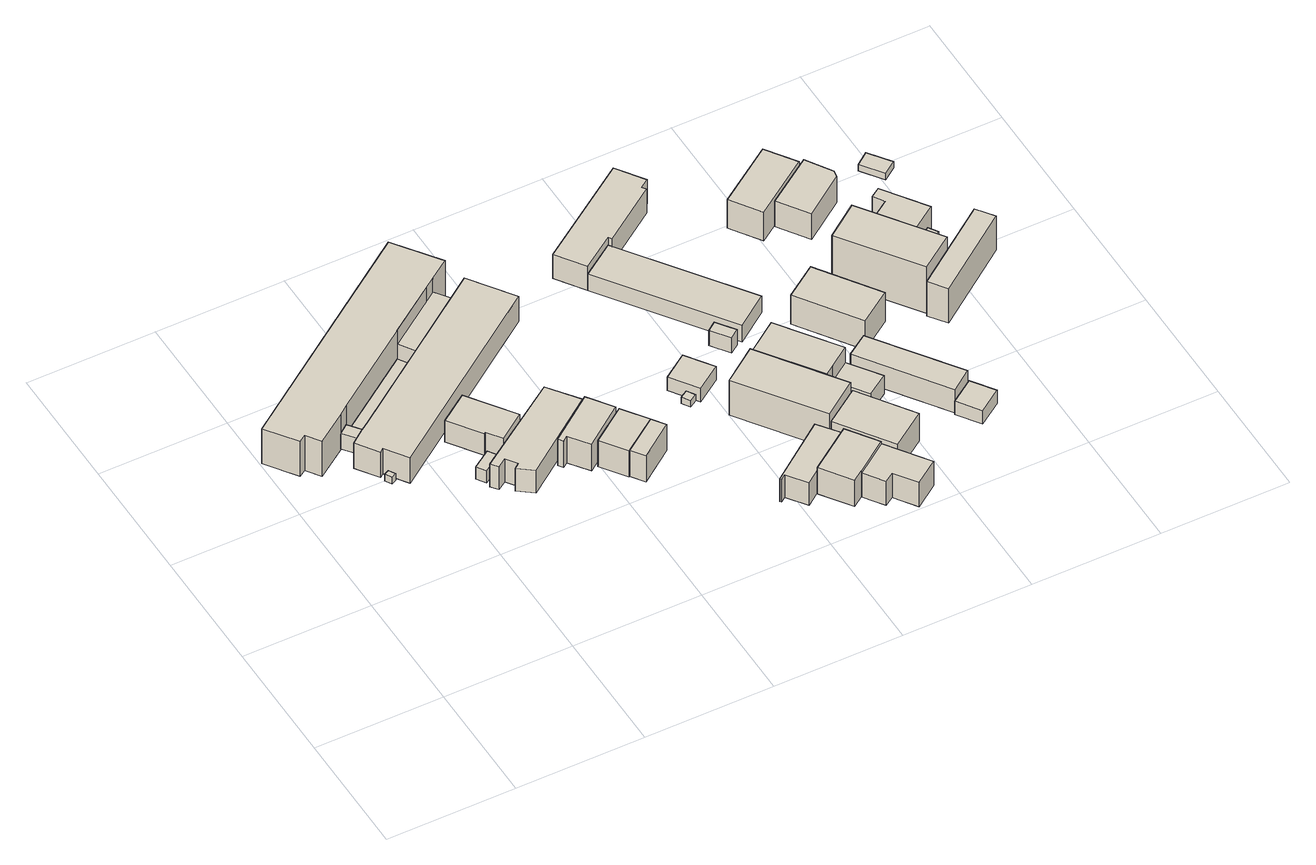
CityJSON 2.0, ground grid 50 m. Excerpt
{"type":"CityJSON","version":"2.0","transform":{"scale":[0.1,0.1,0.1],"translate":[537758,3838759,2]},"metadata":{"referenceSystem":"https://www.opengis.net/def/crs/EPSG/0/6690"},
"CityObjects":{
"building1":{"type":"Building","attributes":{"class":"3001","measuredHeight":3.3,"BuildingDetailAttribute.specifiedBuildingCoverageRate":0.6,"BuildingDetailAttribute.surveyYear":2017,"BuildingHighTideRiskAttribute.description":"1","BuildingHighTideRiskAttribute.rank":"2","BuildingHighTideRiskAttribute.depth":2.79,"BuildingIDAttribute.prefecture":"27","BuildingIDAttribute.city":"27113"},"geometry":[{"type":"Solid","lod":"1","boundaries":[[[[0,1,2,3]],[[2,4,5,3]],[[1,6,4,2]],[[0,7,6,1]],[[3,5,7,0]],[[4,6,7,5]]]]}]},
"building2":{"type":"Building","attributes":{"計測周辺長":24.72,"1/2500図郭":34,"区名":"西淀川区","町丁目名称":"中島２丁目","街区番号":12,"class":"3003","usage":"441","measuredHeight":7.4,"storeysAboveGround":2,"BuildingDetailAttribute.buildingRoofEdgeArea":35.88,"BuildingDetailAttribute.buildingStructureType":"610","BuildingDetailAttribute.buildingStructureOrgType":"2","BuildingDetailAttribute.detailedUsage":"1510","BuildingDetailAttribute.specifiedBuildingCoverageRate":0.6,"BuildingDetailAttribute.surveyYear":2017,"BuildingHighTideRiskAttribute.description":"1","BuildingHighTideRiskAttribute.rank":"2","BuildingHighTideRiskAttribute.depth":2.32,"BuildingIDAttribute.prefecture":"27","BuildingIDAttribute.city":"27113"},"geometry":[{"type":"Solid","lod":"1","boundaries":[[[[8,9,10,11]],[[10,12,13,11]],[[9,14,12,10]],[[8,15,14,9]],[[11,13,15,8]],[[12,14,15,13]]]]}]},
"building3":{"type":"Building","attributes":{"class":"3002","BuildingDetailAttribute.specifiedBuildingCoverageRate":0.6,"BuildingDetailAttribute.surveyYear":2017,"BuildingHighTideRiskAttribute.description":"1","BuildingHighTideRiskAttribute.rank":"2","BuildingHighTideRiskAttribute.depth":2.3,"BuildingIDAttribute.prefecture":"27","BuildingIDAttribute.city":"27113"},"geometry":[{"type":"Solid","lod":"1","boundaries":[[[[9,8,16,17]],[[16,18,19,17]],[[8,20,18,16]],[[9,21,20,8]],[[17,19,21,9]],[[18,20,21,19]]]]}]},
"building4":{"type":"Building","attributes":{"計測周辺長":25.68,"1/2500図郭":34,"区名":"西淀川区","町丁目名称":"中島２丁目","街区番号":12,"class":"3001","usage":"441","measuredHeight":5.8,"storeysAboveGround":2,"BuildingDetailAttribute.buildingRoofEdgeArea":36.21,"BuildingDetailAttribute.buildingStructureType":"610","BuildingDetailAttribute.buildingStructureOrgType":"2","BuildingDetailAttribute.detailedUsage":"1520","BuildingDetailAttribute.specifiedBuildingCoverageRate":0.6,"BuildingDetailAttribute.surveyYear":2017,"BuildingHighTideRiskAttribute.description":"1","BuildingHighTideRiskAttribute.rank":"2","BuildingHighTideRiskAttribute.depth":2.45,"BuildingIDAttribute.prefecture":"27","BuildingIDAttribute.city":"27113"},"geometry":[{"type":"Solid","lod":"1","boundaries":[[[[22,23,24,25]],[[24,26,27,25]],[[23,28,26,24]],[[22,29,28,23]],[[25,27,29,22]],[[26,28,29,27]]]]}]},
"building5":{"type":"Building","attributes":{"計測周辺長":240.43,"1/2500図郭":34,"区名":"西淀川区","町丁目名称":"中島２丁目","街区番号":12,"class":"3002","usage":"441","measuredHeight":16.6,"storeysAboveGround":4,"BuildingDetailAttribute.buildingRoofEdgeArea":2072.44,"BuildingDetailAttribute.buildingStructureType":"610","BuildingDetailAttribute.buildingStructureOrgType":"2","BuildingDetailAttribute.detailedUsage":"1510","BuildingDetailAttribute.specifiedBuildingCoverageRate":0.6,"BuildingDetailAttribute.surveyYear":2017,"BuildingHighTideRiskAttribute.description":"1","BuildingHighTideRiskAttribute.rank":"2","BuildingHighTideRiskAttribute.depth":2.39,"BuildingIDAttribute.prefecture":"27","BuildingIDAttribute.city":"27113"},"geometry":[{"type":"Solid","lod":"1","boundaries":[[[[30,31,32,33,34,35,36,37,38,39,40]],[[39,41,42,40]],[[38,43,41,39]],[[37,44,43,38]],[[36,45,44,37]],[[35,46,45,36]],[[34,47,46,35]],[[33,48,47,34]],[[32,49,48,33]],[[31,50,49,32]],[[30,51,50,31]],[[40,42,51,30]],[[41,43,44,45,46,47,48,49,50,51,42]]]]}]},
"building6":{"type":"Building","attributes":{"計測周辺長":70.31,"1/2500図郭":34,"区名":"西淀川区","町丁目名称":"中島２丁目","街区番号":12,"class":"3001","usage":"441","measuredHeight":10.2,"storeysAboveGround":1,"BuildingDetailAttribute.buildingRoofEdgeArea":286.95,"BuildingDetailAttribute.buildingStructureType":"610","BuildingDetailAttribute.buildingStructureOrgType":"2","BuildingDetailAttribute.detailedUsage":"1520","BuildingDetailAttribute.specifiedBuildingCoverageRate":0.6,"BuildingDetailAttribute.surveyYear":2017,"BuildingHighTideRiskAttribute.description":"1","BuildingHighTideRiskAttribute.rank":"2","BuildingHighTideRiskAttribute.depth":2.31,"BuildingIDAttribute.prefecture":"27","BuildingIDAttribute.city":"27113"},"geometry":[{"type":"Solid","lod":"1","boundaries":[[[[52,53,54,55,56,57]],[[56,58,59,57]],[[55,60,58,56]],[[54,61,60,55]],[[53,62,61,54]],[[52,63,62,53]],[[57,59,63,52]],[[58,60,61,62,63,59]]]]}]},
"building7":{"type":"Building","attributes":{"計測周辺長":215.91,"1/2500図郭":34,"区名":"西淀川区","町丁目名称":"中島２丁目","街区番号":12,"class":"3001","usage":"441","measuredHeight":12,"storeysAboveGround":1,"BuildingDetailAttribute.buildingRoofEdgeArea":1760.59,"BuildingDetailAttribute.buildingStructureType":"610","BuildingDetailAttribute.buildingStructureOrgType":"2","BuildingDetailAttribute.detailedUsage":"1510","BuildingDetailAttribute.specifiedBuildingCoverageRate":0.6,"BuildingDetailAttribute.surveyYear":2017,"BuildingHighTideRiskAttribute.description":"1","BuildingHighTideRiskAttribute.rank":"2","BuildingHighTideRiskAttribute.depth":2.34,"BuildingIDAttribute.prefecture":"27","BuildingIDAttribute.city":"27113"},"geometry":[{"type":"Solid","lod":"1","boundaries":[[[[64,65,66,67,68,69,70,71,72]],[[71,73,74,72]],[[70,75,73,71]],[[69,76,75,70]],[[68,77,76,69]],[[67,78,77,68]],[[66,79,78,67]],[[65,80,79,66]],[[64,81,80,65]],[[72,74,81,64]],[[73,75,76,77,78,79,80,81,74]]]]}]},
"building8":{"type":"Building","attributes":{"計測周辺長":115.63,"1/2500図郭":34,"区名":"西淀川区","町丁目名称":"中島２丁目","街区番号":12,"class":"3001","usage":"441","measuredHeight":10.9,"storeysAboveGround":2,"BuildingDetailAttribute.buildingRoofEdgeArea":576.31,"BuildingDetailAttribute.buildingStructureType":"610","BuildingDetailAttribute.buildingStructureOrgType":"2","BuildingDetailAttribute.detailedUsage":"1520","BuildingDetailAttribute.specifiedBuildingCoverageRate":0.6,"BuildingDetailAttribute.surveyYear":2017,"BuildingHighTideRiskAttribute.description":"1","BuildingHighTideRiskAttribute.rank":"2","BuildingHighTideRiskAttribute.depth":2.63,"BuildingIDAttribute.prefecture":"27","BuildingIDAttribute.city":"27113"},"geometry":[{"type":"Solid","lod":"1","boundaries":[[[[82,83,84,85,86,87,88,89]],[[88,90,91,89]],[[87,92,90,88]],[[86,93,92,87]],[[85,94,93,86]],[[84,95,94,85]],[[83,96,95,84]],[[82,97,96,83]],[[89,91,97,82]],[[90,92,93,94,95,96,97,91]]]]}]},
"building9":{"type":"Building","attributes":{"計測周辺長":240.43,"1/2500図郭":34,"区名":"西淀川区","町丁目名称":"中島２丁目","街区番号":12,"class":"3003","usage":"441","measuredHeight":16.1,"storeysAboveGround":4,"BuildingDetailAttribute.buildingRoofEdgeArea":2072.44,"BuildingDetailAttribute.buildingStructureType":"610","BuildingDetailAttribute.buildingStructureOrgType":"2","BuildingDetailAttribute.detailedUsage":"1510","BuildingDetailAttribute.specifiedBuildingCoverageRate":0.6,"BuildingDetailAttribute.surveyYear":2017,"BuildingHighTideRiskAttribute.description":"1","BuildingHighTideRiskAttribute.rank":"2","BuildingHighTideRiskAttribute.depth":2.3,"BuildingIDAttribute.prefecture":"27","BuildingIDAttribute.city":"27113"},"geometry":[{"type":"Solid","lod":"1","boundaries":[[[[98,99,100]],[[99,51,42,100]],[[98,50,51,99]],[[100,42,50,98]],[[51,50,42]]]]}]},
"building10":{"type":"Building","attributes":{"class":"3003","measuredHeight":9.9,"BuildingDetailAttribute.specifiedBuildingCoverageRate":0.6,"BuildingDetailAttribute.surveyYear":2017,"BuildingHighTideRiskAttribute.description":"1","BuildingHighTideRiskAttribute.rank":"2","BuildingHighTideRiskAttribute.depth":2.32,"BuildingIDAttribute.prefecture":"27","BuildingIDAttribute.city":"27113"},"geometry":[{"type":"Solid","lod":"1","boundaries":[[[[101,102,98,100]],[[98,103,104,100]],[[102,105,103,98]],[[101,106,105,102]],[[100,104,106,101]],[[103,105,106,104]]]]}]},
"building11":{"type":"Building","attributes":{"計測周辺長":67.72,"1/2500図郭":34,"区名":"西淀川区","町丁目名称":"中島２丁目","街区番号":12,"class":"3002","usage":"441","measuredHeight":12.7,"storeysAboveGround":2,"BuildingDetailAttribute.buildingRoofEdgeArea":235.81,"BuildingDetailAttribute.buildingStructureType":"610","BuildingDetailAttribute.buildingStructureOrgType":"2","BuildingDetailAttribute.detailedUsage":"1424","BuildingDetailAttribute.specifiedBuildingCoverageRate":0.6,"BuildingDetailAttribute.surveyYear":2017,"BuildingHighTideRiskAttribute.description":"1","BuildingHighTideRiskAttribute.rank":"2","BuildingHighTideRiskAttribute.depth":2.65,"BuildingIDAttribute.prefecture":"27","BuildingIDAttribute.city":"27113"},"geometry":[{"type":"Solid","lod":"1","boundaries":[[[[107,108,109,110,111,112]],[[111,113,114,112]],[[110,115,113,111]],[[109,116,115,110]],[[108,117,116,109]],[[107,118,117,108]],[[112,114,118,107]],[[113,115,116,117,118,114]]]]}]},
"building12":{"type":"Building","attributes":{"計測周辺長":57.27,"1/2500図郭":34,"区名":"西淀川区","町丁目名称":"中島２丁目","街区番号":12,"class":"3001","usage":"441","measuredHeight":12.5,"storeysAboveGround":1,"BuildingDetailAttribute.buildingRoofEdgeArea":198.21,"BuildingDetailAttribute.buildingStructureType":"610","BuildingDetailAttribute.buildingStructureOrgType":"2","BuildingDetailAttribute.detailedUsage":"1424","BuildingDetailAttribute.specifiedBuildingCoverageRate":0.6,"BuildingDetailAttribute.surveyYear":2017,"BuildingHighTideRiskAttribute.description":"1","BuildingHighTideRiskAttribute.rank":"2","BuildingHighTideRiskAttribute.depth":2.81,"BuildingIDAttribute.prefecture":"27","BuildingIDAttribute.city":"27113"},"geometry":[{"type":"Solid","lod":"1","boundaries":[[[[119,120,121,122,123]],[[122,124,125,123]],[[121,126,124,122]],[[120,127,126,121]],[[119,128,127,120]],[[123,125,128,119]],[[124,126,127,128,125]]]]}]},
"building13":{"type":"Building","attributes":{"計測周辺長":45.15,"1/2500図郭":34,"区名":"西淀川区","町丁目名称":"中島２丁目","街区番号":12,"class":"3003","usage":"441","measuredHeight":12.5,"storeysAboveGround":1,"BuildingDetailAttribute.buildingRoofEdgeArea":99.83,"BuildingDetailAttribute.buildingStructureType":"610","BuildingDetailAttribute.buildingStructureOrgType":"2","BuildingDetailAttribute.detailedUsage":"1424","BuildingDetailAttribute.specifiedBuildingCoverageRate":0.6,"BuildingDetailAttribute.surveyYear":2017,"BuildingHighTideRiskAttribute.description":"1","BuildingHighTideRiskAttribute.rank":"2","BuildingHighTideRiskAttribute.depth":2.76,"BuildingIDAttribute.prefecture":"27","BuildingIDAttribute.city":"27113"},"geometry":[{"type":"Solid","lod":"1","boundaries":[[[[129,130,131,132]],[[131,133,134,132]],[[130,135,133,131]],[[129,136,135,130]],[[132,134,136,129]],[[133,135,136,134]]]]}]},
"building14":{"type":"Building","attributes":{"計測周辺長":14.5,"1/2500図郭":34,"区名":"西淀川区","町丁目名称":"中島２丁目","街区番号":12,"class":"3001","usage":"454","storeysAboveGround":1,"BuildingDetailAttribute.buildingRoofEdgeArea":13.13,"BuildingDetailAttribute.buildingStructureType":"610","BuildingDetailAttribute.buildingStructureOrgType":"2","BuildingDetailAttribute.detailedUsage":"1930","BuildingDetailAttribute.specifiedBuildingCoverageRate":0.6,"BuildingDetailAttribute.surveyYear":2017,"BuildingHighTideRiskAttribute.description":"1","BuildingHighTideRiskAttribute.rank":"2","BuildingHighTideRiskAttribute.depth":2.47,"BuildingIDAttribute.prefecture":"27","BuildingIDAttribute.city":"27113"},"geometry":[{"type":"Solid","lod":"1","boundaries":[[[[137,138,139,140]],[[139,141,142,140]],[[138,143,141,139]],[[137,144,143,138]],[[140,142,144,137]],[[141,143,144,142]]]]}]},
"building15":{"type":"Building","attributes":{"計測周辺長":77.73,"1/2500図郭":34,"区名":"西淀川区","町丁目名称":"中島２丁目","街区番号":12,"class":"3001","usage":"441","measuredHeight":10.7,"storeysAboveGround":2,"BuildingDetailAttribute.buildingRoofEdgeArea":265.76,"BuildingDetailAttribute.buildingStructureType":"610","BuildingDetailAttribute.buildingStructureOrgType":"2","BuildingDetailAttribute.detailedUsage":"1520","BuildingDetailAttribute.specifiedBuildingCoverageRate":0.6,"BuildingDetailAttribute.surveyYear":2017,"BuildingHighTideRiskAttribute.description":"1","BuildingHighTideRiskAttribute.rank":"2","BuildingHighTideRiskAttribute.depth":2.46,"BuildingIDAttribute.prefecture":"27","BuildingIDAttribute.city":"27113"},"geometry":[{"type":"Solid","lod":"1","boundaries":[[[[145,146,147,148,149,150]],[[149,151,152,150]],[[148,153,151,149]],[[147,154,153,148]],[[146,155,154,147]],[[145,156,155,146]],[[150,152,156,145]],[[151,153,154,155,156,152]]]]}]},
"building16":{"type":"Building","attributes":{"計測周辺長":48.59,"1/2500図郭":34,"区名":"西淀川区","町丁目名称":"中島２丁目","街区番号":12,"class":"3003","usage":"431","measuredHeight":6.4,"storeysAboveGround":2,"BuildingDetailAttribute.buildingRoofEdgeArea":147.26,"BuildingDetailAttribute.buildingStructureType":"610","BuildingDetailAttribute.buildingStructureOrgType":"2","BuildingDetailAttribute.detailedUsage":"1720","BuildingDetailAttribute.specifiedBuildingCoverageRate":0.6,"BuildingDetailAttribute.surveyYear":2017,"BuildingHighTideRiskAttribute.description":"1","BuildingHighTideRiskAttribute.rank":"2","BuildingHighTideRiskAttribute.depth":2.34,"BuildingIDAttribute.prefecture":"27","BuildingIDAttribute.city":"27113"},"geometry":[{"type":"Solid","lod":"1","boundaries":[[[[157,158,159,160]],[[159,161,162,160]],[[158,163,161,159]],[[157,164,163,158]],[[160,162,164,157]],[[161,163,164,162]]]]}]},
"building17":{"type":"Building","attributes":{"計測周辺長":69.75,"1/2500図郭":34,"区名":"西淀川区","町丁目名称":"中島２丁目","街区番号":12,"class":"3001","usage":"441","measuredHeight":12.4,"storeysAboveGround":1,"BuildingDetailAttribute.buildingRoofEdgeArea":292.56,"BuildingDetailAttribute.buildingStructureType":"610","BuildingDetailAttribute.buildingStructureOrgType":"2","BuildingDetailAttribute.detailedUsage":"1520","BuildingDetailAttribute.specifiedBuildingCoverageRate":0.6,"BuildingDetailAttribute.surveyYear":2017,"BuildingHighTideRiskAttribute.description":"1","BuildingHighTideRiskAttribute.rank":"2","BuildingHighTideRiskAttribute.depth":2.42,"BuildingIDAttribute.prefecture":"27","BuildingIDAttribute.city":"27113"},"geometry":[{"type":"Solid","lod":"1","boundaries":[[[[165,166,167,168,169,170]],[[169,171,172,170]],[[168,173,171,169]],[[167,174,173,168]],[[166,175,174,167]],[[165,176,175,166]],[[170,172,176,165]],[[171,173,174,175,176,172]]]]}]},
"building18":{"type":"Building","attributes":{"計測周辺長":108.79,"1/2500図郭":34,"区名":"西淀川区","町丁目名称":"中島２丁目","街区番号":12,"class":"3001","usage":"441","measuredHeight":16.7,"storeysAboveGround":1,"BuildingDetailAttribute.buildingRoofEdgeArea":629.75,"BuildingDetailAttribute.buildingStructureType":"610","BuildingDetailAttribute.buildingStructureOrgType":"2","BuildingDetailAttribute.detailedUsage":"1424","BuildingDetailAttribute.specifiedBuildingCoverageRate":0.6,"BuildingDetailAttribute.surveyYear":2017,"BuildingHighTideRiskAttribute.description":"1","BuildingHighTideRiskAttribute.rank":"2","BuildingHighTideRiskAttribute.depth":2.19,"BuildingIDAttribute.prefecture":"27","BuildingIDAttribute.city":"27113"},"geometry":[{"type":"Solid","lod":"1","boundaries":[[[[177,178,179,180]],[[179,181,182,180]],[[178,183,181,179]],[[177,184,183,178]],[[180,182,184,177]],[[181,183,184,182]]]]}]},
"building19":{"type":"Building","attributes":{"計測周辺長":50.27,"1/2500図郭":34,"区名":"西淀川区","町丁目名称":"中島２丁目","街区番号":12,"class":"3001","usage":"441","measuredHeight":11.6,"storeysAboveGround":1,"BuildingDetailAttribute.buildingRoofEdgeArea":148.01,"BuildingDetailAttribute.buildingStructureType":"610","BuildingDetailAttribute.buildingStructureOrgType":"2","BuildingDetailAttribute.detailedUsage":"1520","BuildingDetailAttribute.specifiedBuildingCoverageRate":0.6,"BuildingDetailAttribute.surveyYear":2017,"BuildingHighTideRiskAttribute.description":"1","BuildingHighTideRiskAttribute.rank":"2","BuildingHighTideRiskAttribute.depth":2.65,"BuildingIDAttribute.prefecture":"27","BuildingIDAttribute.city":"27113"},"geometry":[{"type":"Solid","lod":"1","boundaries":[[[[169,185,186,187,188,170]],[[188,189,190,170]],[[187,191,189,188]],[[186,192,191,187]],[[185,193,192,186]],[[169,194,193,185]],[[170,190,194,169]],[[189,191,192,193,194,190]]]]}]},
"building20":{"type":"Building","attributes":{"計測周辺長":25.87,"1/2500図郭":34,"区名":"西淀川区","町丁目名称":"中島２丁目","街区番号":12,"class":"3001","usage":"401","measuredHeight":7.2,"storeysAboveGround":2,"BuildingDetailAttribute.buildingRoofEdgeArea":37.56,"BuildingDetailAttribute.buildingStructureType":"610","BuildingDetailAttribute.buildingStructureOrgType":"2","BuildingDetailAttribute.detailedUsage":"1310","BuildingDetailAttribute.specifiedBuildingCoverageRate":0.6,"BuildingDetailAttribute.surveyYear":2017,"BuildingHighTideRiskAttribute.description":"1","BuildingHighTideRiskAttribute.rank":"2","BuildingHighTideRiskAttribute.depth":2.56,"BuildingIDAttribute.prefecture":"27","BuildingIDAttribute.city":"27113"},"geometry":[{"type":"Solid","lod":"1","boundaries":[[[[195,196,197,198]],[[197,199,200,198]],[[196,201,199,197]],[[195,202,201,196]],[[198,200,202,195]],[[199,201,202,200]]]]}]},
"building21":{"type":"Building","attributes":{"計測周辺長":83.23,"1/2500図郭":34,"区名":"西淀川区","町丁目名称":"中島２丁目","街区番号":12,"class":"3001","usage":"441","measuredHeight":13.3,"storeysAboveGround":2,"BuildingDetailAttribute.buildingRoofEdgeArea":413.95,"BuildingDetailAttribute.buildingStructureType":"610","BuildingDetailAttribute.buildingStructureOrgType":"2","BuildingDetailAttribute.detailedUsage":"1424","BuildingDetailAttribute.specifiedBuildingCoverageRate":0.6,"BuildingDetailAttribute.surveyYear":2017,"BuildingHighTideRiskAttribute.description":"1","BuildingHighTideRiskAttribute.rank":"2","BuildingHighTideRiskAttribute.depth":2.48,"BuildingIDAttribute.prefecture":"27","BuildingIDAttribute.city":"27113"},"geometry":[{"type":"Solid","lod":"1","boundaries":[[[[203,204,205,206]],[[205,207,208,206]],[[204,209,207,205]],[[203,210,209,204]],[[206,208,210,203]],[[207,209,210,208]]]]}]},
"building22":{"type":"Building","attributes":{"計測周辺長":146.28,"1/2500図郭":34,"区名":"西淀川区","町丁目名称":"中島２丁目","街区番号":12,"class":"3001","usage":"441","measuredHeight":8,"storeysAboveGround":1,"BuildingDetailAttribute.buildingRoofEdgeArea":894.02,"BuildingDetailAttribute.buildingStructureType":"610","BuildingDetailAttribute.buildingStructureOrgType":"2","BuildingDetailAttribute.detailedUsage":"1520","BuildingDetailAttribute.specifiedBuildingCoverageRate":0.6,"BuildingDetailAttribute.surveyYear":2017,"BuildingHighTideRiskAttribute.description":"1","BuildingHighTideRiskAttribute.rank":"2","BuildingHighTideRiskAttribute.depth":2.27,"BuildingIDAttribute.prefecture":"27","BuildingIDAttribute.city":"27113"},"geometry":[{"type":"Solid","lod":"1","boundaries":[[[[211,212,213,214,215]],[[214,216,217,215]],[[213,218,216,214]],[[212,219,218,213]],[[211,220,219,212]],[[215,217,220,211]],[[216,218,219,220,217]]]]}]},
"building23":{"type":"Building","attributes":{"計測周辺長":83.91,"1/2500図郭":34,"区名":"西淀川区","町丁目名称":"中島２丁目","街区番号":12,"class":"3002","usage":"441","measuredHeight":16,"storeysAboveGround":2,"BuildingDetailAttribute.buildingRoofEdgeArea":394.34,"BuildingDetailAttribute.buildingStructureType":"610","BuildingDetailAttribute.buildingStructureOrgType":"2","BuildingDetailAttribute.detailedUsage":"1520","BuildingDetailAttribute.specifiedBuildingCoverageRate":0.6,"BuildingDetailAttribute.surveyYear":2017,"BuildingHighTideRiskAttribute.description":"1","BuildingHighTideRiskAttribute.rank":"2","BuildingHighTideRiskAttribute.depth":2.35,"BuildingIDAttribute.prefecture":"27","BuildingIDAttribute.city":"27113"},"geometry":[{"type":"Solid","lod":"1","boundaries":[[[[221,222,223,224,225]],[[224,226,227,225]],[[223,228,226,224]],[[222,229,228,223]],[[221,230,229,222]],[[225,227,230,221]],[[226,228,229,230,227]]]]}]},
"building24":{"type":"Building","attributes":{"計測周辺長":121.78,"1/2500図郭":34,"区名":"西淀川区","町丁目名称":"中島２丁目","街区番号":12,"class":"3002","usage":"441","measuredHeight":11.5,"storeysAboveGround":1,"BuildingDetailAttribute.buildingRoofEdgeArea":648.79,"BuildingDetailAttribute.buildingStructureType":"610","BuildingDetailAttribute.buildingStructureOrgType":"2","BuildingDetailAttribute.detailedUsage":"1520","BuildingDetailAttribute.specifiedBuildingCoverageRate":0.6,"BuildingDetailAttribute.surveyYear":2017,"BuildingHighTideRiskAttribute.description":"1","BuildingHighTideRiskAttribute.rank":"2","BuildingHighTideRiskAttribute.depth":2.14,"BuildingIDAttribute.prefecture":"27","BuildingIDAttribute.city":"27113"},"geometry":[{"type":"Solid","lod":"1","boundaries":[[[[215,214,231,232,233,234,235,211]],[[235,236,237,211]],[[234,238,236,235]],[[233,239,238,234]],[[232,240,239,233]],[[231,241,240,232]],[[214,242,241,231]],[[215,243,242,214]],[[211,237,243,215]],[[236,238,239,240,241,242,243,237]]]]}]},
"building25":{"type":"Building","attributes":{"class":"3003","measuredHeight":8.7,"BuildingDetailAttribute.specifiedBuildingCoverageRate":0.6,"BuildingDetailAttribute.surveyYear":2017,"BuildingHighTideRiskAttribute.description":"1","BuildingHighTideRiskAttribute.rank":"2","BuildingHighTideRiskAttribute.depth":2.29,"BuildingIDAttribute.prefecture":"27","BuildingIDAttribute.city":"27113"},"geometry":[{"type":"Solid","lod":"1","boundaries":[[[[244,245,246,247]],[[246,248,249,247]],[[245,250,248,246]],[[244,251,250,245]],[[247,249,251,244]],[[248,250,251,249]]]]}]},
"building26":{"type":"Building","attributes":{"計測周辺長":87.18,"1/2500図郭":34,"区名":"西淀川区","町丁目名称":"中島２丁目","街区番号":12,"class":"3001","usage":"441","measuredHeight":11.1,"storeysAboveGround":2,"BuildingDetailAttribute.buildingRoofEdgeArea":336.18,"BuildingDetailAttribute.buildingStructureType":"610","BuildingDetailAttribute.buildingStructureOrgType":"2","BuildingDetailAttribute.detailedUsage":"1520","BuildingDetailAttribute.specifiedBuildingCoverageRate":0.6,"BuildingDetailAttribute.surveyYear":2017,"BuildingHighTideRiskAttribute.description":"1","BuildingHighTideRiskAttribute.rank":"2","BuildingHighTideRiskAttribute.depth":2.45,"BuildingIDAttribute.prefecture":"27","BuildingIDAttribute.city":"27113"},"geometry":[{"type":"Solid","lod":"1","boundaries":[[[[252,253,254,255]],[[254,256,257,255]],[[253,258,256,254]],[[252,259,258,253]],[[255,257,259,252]],[[256,258,259,257]]]]}]},
"building27":{"type":"Building","attributes":{"計測周辺長":86.4,"1/2500図郭":34,"区名":"西淀川区","町丁目名称":"中島２丁目","街区番号":12,"class":"3002","usage":"441","measuredHeight":13.9,"storeysAboveGround":2,"BuildingDetailAttribute.buildingRoofEdgeArea":424.5,"BuildingDetailAttribute.buildingStructureType":"610","BuildingDetailAttribute.buildingStructureOrgType":"2","BuildingDetailAttribute.detailedUsage":"1424","BuildingDetailAttribute.specifiedBuildingCoverageRate":0.6,"BuildingDetailAttribute.surveyYear":2017,"BuildingHighTideRiskAttribute.description":"1","BuildingHighTideRiskAttribute.rank":"2","BuildingHighTideRiskAttribute.depth":2.27,"BuildingIDAttribute.prefecture":"27","BuildingIDAttribute.city":"27113"},"geometry":[{"type":"Solid","lod":"1","boundaries":[[[[260,261,262,263]],[[262,264,265,263]],[[261,266,264,262]],[[260,267,266,261]],[[263,265,267,260]],[[264,266,267,265]]]]}]},
"building28":{"type":"Building","attributes":{"class":"3001","measuredHeight":6.4,"BuildingDetailAttribute.specifiedBuildingCoverageRate":0.6,"BuildingDetailAttribute.surveyYear":2017,"BuildingHighTideRiskAttribute.description":"1","BuildingHighTideRiskAttribute.rank":"2","BuildingHighTideRiskAttribute.depth":2.44,"BuildingIDAttribute.prefecture":"27","BuildingIDAttribute.city":"27113"},"geometry":[{"type":"Solid","lod":"1","boundaries":[[[[268,269,270,271]],[[270,272,273,271]],[[269,274,272,270]],[[268,275,274,269]],[[271,273,275,268]],[[272,274,275,273]]]]}]},
"building29":{"type":"Building","attributes":{"計測周辺長":81.59,"1/2500図郭":34,"区名":"西淀川区","町丁目名称":"中島２丁目","街区番号":12,"class":"3001","usage":"441","measuredHeight":13.7,"storeysAboveGround":2,"BuildingDetailAttribute.buildingRoofEdgeArea":372.11,"BuildingDetailAttribute.buildingStructureType":"610","BuildingDetailAttribute.buildingStructureOrgType":"2","BuildingDetailAttribute.detailedUsage":"1424","BuildingDetailAttribute.specifiedBuildingCoverageRate":0.6,"BuildingDetailAttribute.surveyYear":2017,"BuildingHighTideRiskAttribute.description":"1","BuildingHighTideRiskAttribute.rank":"2","BuildingHighTideRiskAttribute.depth":2.91,"BuildingIDAttribute.prefecture":"27","BuildingIDAttribute.city":"27113"},"geometry":[{"type":"Solid","lod":"1","boundaries":[[[[276,277,278,279]],[[278,280,281,279]],[[277,282,280,278]],[[276,283,282,277]],[[279,281,283,276]],[[280,282,283,281]]]]}]},
"building30":{"type":"Building","attributes":{"計測周辺長":103.06,"1/2500図郭":34,"区名":"西淀川区","町丁目名称":"中島２丁目","街区番号":12,"class":"3002","usage":"441","measuredHeight":22.1,"storeysAboveGround":1,"BuildingDetailAttribute.buildingRoofEdgeArea":569.37,"BuildingDetailAttribute.buildingStructureType":"610","BuildingDetailAttribute.buildingStructureOrgType":"2","BuildingDetailAttribute.detailedUsage":"1424","BuildingDetailAttribute.specifiedBuildingCoverageRate":0.6,"BuildingDetailAttribute.surveyYear":2017,"BuildingHighTideRiskAttribute.description":"1","BuildingHighTideRiskAttribute.rank":"2","BuildingHighTideRiskAttribute.depth":2.54,"BuildingIDAttribute.prefecture":"27","BuildingIDAttribute.city":"27113"},"geometry":[{"type":"Solid","lod":"1","boundaries":[[[[284,285,286,287]],[[286,288,289,287]],[[285,290,288,286]],[[284,291,290,285]],[[287,289,291,284]],[[288,290,291,289]]]]}]},
"building31":{"type":"Building","attributes":{"計測周辺長":70.15,"1/2500図郭":34,"区名":"西淀川区","町丁目名称":"中島２丁目","街区番号":12,"class":"3001","usage":"441","measuredHeight":12.3,"storeysAboveGround":2,"BuildingDetailAttribute.buildingRoofEdgeArea":299.33,"BuildingDetailAttribute.buildingStructureType":"610","BuildingDetailAttribute.buildingStructureOrgType":"2","BuildingDetailAttribute.detailedUsage":"1424","BuildingDetailAttribute.specifiedBuildingCoverageRate":0.6,"BuildingDetailAttribute.surveyYear":2017,"BuildingHighTideRiskAttribute.description":"1","BuildingHighTideRiskAttribute.rank":"2","BuildingHighTideRiskAttribute.depth":2.75,"BuildingIDAttribute.prefecture":"27","BuildingIDAttribute.city":"27113"},"geometry":[{"type":"Solid","lod":"1","boundaries":[[[[292,293,294,295,296]],[[295,297,298,296]],[[294,299,297,295]],[[293,300,299,294]],[[292,301,300,293]],[[296,298,301,292]],[[297,299,300,301,298]]]]}]},
"building32":{"type":"Building","attributes":{"計測周辺長":106.21,"1/2500図郭":34,"区名":"西淀川区","町丁目名称":"中島２丁目","街区番号":12,"class":"3001","usage":"441","measuredHeight":11,"storeysAboveGround":2,"BuildingDetailAttribute.buildingRoofEdgeArea":392.02,"BuildingDetailAttribute.buildingStructureType":"610","BuildingDetailAttribute.buildingStructureOrgType":"2","BuildingDetailAttribute.detailedUsage":"1424","BuildingDetailAttribute.specifiedBuildingCoverageRate":0.6,"BuildingDetailAttribute.surveyYear":2017,"BuildingHighTideRiskAttribute.description":"1","BuildingHighTideRiskAttribute.rank":"2","BuildingHighTideRiskAttribute.depth":2.65,"BuildingIDAttribute.prefecture":"27","BuildingIDAttribute.city":"27113"},"geometry":[{"type":"Solid","lod":"1","boundaries":[[[[302,303,304,305,306,307,308,309,310,311]],[[310,312,313,311]],[[309,314,312,310]],[[308,315,314,309]],[[307,316,315,308]],[[306,317,316,307]],[[305,318,317,306]],[[304,319,318,305]],[[303,320,319,304]],[[302,321,320,303]],[[311,313,321,302]],[[312,314,315,316,317,318,319,320,321,313]]]]}]},
"building33":{"type":"Building","attributes":{"計測周辺長":93.41,"1/2500図郭":34,"区名":"西淀川区","町丁目名称":"中島２丁目","街区番号":12,"class":"3001","usage":"441","measuredHeight":16.4,"storeysAboveGround":2,"BuildingDetailAttribute.buildingRoofEdgeArea":316.34,"BuildingDetailAttribute.buildingStructureType":"610","BuildingDetailAttribute.buildingStructureOrgType":"2","BuildingDetailAttribute.detailedUsage":"1424","BuildingDetailAttribute.specifiedBuildingCoverageRate":0.6,"BuildingDetailAttribute.surveyYear":2017,"BuildingHighTideRiskAttribute.description":"1","BuildingHighTideRiskAttribute.rank":"2","BuildingHighTideRiskAttribute.depth":2.47,"BuildingIDAttribute.prefecture":"27","BuildingIDAttribute.city":"27113"},"geometry":[{"type":"Solid","lod":"1","boundaries":[[[[322,323,324,325]],[[324,326,327,325]],[[323,328,326,324]],[[322,329,328,323]],[[325,327,329,322]],[[326,328,329,327]]]]}]},
"building34":{"type":"Building","attributes":{"class":"3001","BuildingDetailAttribute.specifiedBuildingCoverageRate":0.6,"BuildingDetailAttribute.surveyYear":2017,"BuildingHighTideRiskAttribute.description":"1","BuildingHighTideRiskAttribute.rank":"2","BuildingHighTideRiskAttribute.depth":2.93,"BuildingIDAttribute.prefecture":"27","BuildingIDAttribute.city":"27113"},"geometry":[{"type":"Solid","lod":"1","boundaries":[[[[330,331,332,333]],[[332,334,335,333]],[[331,336,334,332]],[[330,337,336,331]],[[333,335,337,330]],[[334,336,337,335]]]]}]}
},
"vertices":[
[328,994,8],[347,1005,8],[362,978,8],[343,969,8],[362,978,41],[343,969,41],[347,1005,41],[328,994,41],
[307,1225,13],[355,1163,13],[316,1137,13],[270,1197,13],[316,1137,87],[270,1197,87],[355,1163,87],[307,1225,87],
[633,1454,13],[674,1390,13],[633,1454,43],[674,1390,43],[307,1225,43],[355,1163,43],
[600,852,9],[672,900,9],[695,865,9],[623,817,9],[695,865,67],[623,817,67],[672,900,67],[600,852,67],
[632,1455,9],[633,1454,9],[307,1225,9],[270,1197,9],[153,1116,9],[115,1170,9],[88,1153,9],[4,1269,9],[814,1840,9],[938,1669,9],[860,1614,9],[938,1669,176],[860,1614,176],[814,1840,176],[4,1269,176],[88,1153,176],[115,1170,176],[153,1116,176],[270,1197,176],[307,1225,176],[633,1454,176],[632,1455,176],
[687,940,11],[682,934,11],[595,1056,11],[706,1134,11],[831,959,11],[728,885,11],[831,959,113],[728,885,113],[706,1134,113],[595,1056,113],[682,934,113],[687,940,113],
[978,1606,8],[1095,1440,8],[398,943,8],[339,1028,8],[324,1015,8],[266,1099,8],[316,1137,8],[355,1163,8],[674,1390,8],[355,1163,129],[674,1390,129],[316,1137,129],[266,1099,129],[324,1015,129],[339,1028,129],[398,943,129],[1095,1440,129],[978,1606,129],
[691,739,6],[711,754,6],[681,795,6],[647,771,6],[626,799,6],[966,1032,6],[1051,917,6],[749,696,6],[1051,917,115],[749,696,115],[966,1032,115],[626,799,115],[647,771,115],[681,795,115],[711,754,115],[691,739,115],
[633,1454,14],[632,1455,14],[860,1614,14],
[904,1554,14],[674,1390,14],[633,1454,113],[860,1614,113],[674,1390,113],[904,1554,113],
[907,768,10],[887,753,10],[874,773,10],[1053,905,10],[1121,811,10],[962,694,10],[1121,811,136],[962,694,136],[1053,905,136],[874,773,136],[887,753,136],[907,768,136],
[1058,606,10],[990,701,10],[1127,800,10],[1196,705,10],[1062,609,10],[1196,705,135],[1062,609,135],[1127,800,135],[990,701,135],[1058,606,135],
[1196,705,9],[1231,656,9],[1097,559,9],[1062,609,9],[1097,559,134],[1062,609,134],[1231,656,134],[1196,705,134],
[1384,829,9],[1414,847,9],[1433,815,9],[1404,797,9],[1433,815,39],[1404,797,39],[1414,847,39],[1384,829,39],
[1471,267,8],[1452,253,8],[1447,259,8],[1679,430,8],[1739,351,8],[1525,193,8],[1739,351,115],[1525,193,115],[1679,430,115],[1447,259,115],[1452,253,115],[1471,267,115],
[1374,907,8],[1470,974,8],[1543,870,8],[1446,803,8],[1543,870,72],[1446,803,72],[1470,974,72],[1374,907,72],
[1698,142,8],[1657,113,8],[1576,228,8],[1745,347,8],[1826,231,8],[1699,141,8],[1826,231,133],[1699,141,133],[1745,347,133],[1576,228,133],[1657,113,133],[1698,142,133],
[1498,701,9],[1634,798,9],[1852,490,9],[1716,394,9],[1852,490,176],[1716,394,176],[1634,798,176],[1498,701,176],
[1939,70,8],[1847,5,8],[1788,89,8],[1753,65,8],[1753,65,124],[1699,141,124],[1788,89,124],[1847,5,124],[1939,70,124],[1826,231,124],
[1601,1025,9],[1636,1051,9],[1687,981,9],[1650,956,9],[1687,981,81],[1650,956,81],[1636,1051,81],[1601,1025,81],
[1721,392,9],[1857,486,9],[2000,279,9],[1864,185,9],[2000,279,141],[1864,185,141],[1857,486,141],[1721,392,141],
[1509,1530,8],[1834,1076,8],[1708,985,8],[1372,1455,8],[1499,1543,8],[1372,1455,87],[1499,1543,87],[1708,985,87],[1834,1076,87],[1509,1530,87],
[1806,572,9],[1645,798,9],[1761,880,9],[1922,654,9],[1841,597,9],[1922,654,168],[1841,597,168],[1761,880,168],[1645,798,168],[1806,572,168],
[1297,1564,8],[1677,1825,8],[1749,1720,8],[1716,1697,8],[1727,1681,8],[1727,1681,123],[1509,1530,123],[1716,1697,123],[1749,1720,123],[1677,1825,123],[1297,1564,123],[1372,1455,123],[1499,1543,123],
[1922,654,8],[2006,535,8],[1923,480,8],[1841,597,8],[1923,480,96],[1841,597,96],[2006,535,96],[1922,654,96],
[1945,659,9],[2027,715,9],[2253,396,9],[2171,337,9],[2253,396,120],[2171,337,120],[2027,715,120],[1945,659,120],
[1894,981,7],[2018,1067,7],[2178,836,7],[2054,750,7],[2178,836,146],[2054,750,146],[2018,1067,146],[1894,981,146],
[2167,333,7],[2257,395,7],[2318,309,7],[2228,246,7],[2318,309,71],[2228,246,71],[2257,395,71],[2167,333,71],
[1931,1488,5],[2153,1641,5],[2231,1528,5],[2009,1375,5],[2231,1528,142],[2009,1375,142],[2153,1641,142],[1931,1488,142],
[2114,1090,7],[2244,1184,7],[2451,895,7],[2320,802,7],[2451,895,228],[2320,802,228],[2244,1184,228],[2114,1090,228],
[2075,1417,4],[2257,1542,4],[2319,1445,4],[2315,1416,4],[2154,1302,4],[2315,1416,127],[2154,1302,127],[2319,1445,127],[2257,1542,127],[2075,1417,127],
[2277,1156,3],[2407,1245,3],[2380,1287,3],[2416,1311,3],[2530,1147,3],[2408,1063,3],[2427,1035,3],[2471,1065,3],[2494,1030,3],[2405,969,3],[2494,1030,114],[2405,969,114],[2471,1065,114],[2427,1035,114],[2408,1063,114],[2530,1147,114],[2416,1311,114],[2380,1287,114],[2407,1245,114],[2277,1156,114],
[2314,791,7],[2625,1017,7],[2673,951,7],[2362,725,7],[2673,951,171],[2362,725,171],[2625,1017,171],[2314,791,171],
[2451,1511,6],[2501,1548,6],[2562,1465,6],[2511,1428,6],[2562,1465,36],[2511,1428,36],[2501,1548,36],[2451,1511,36]
]}
